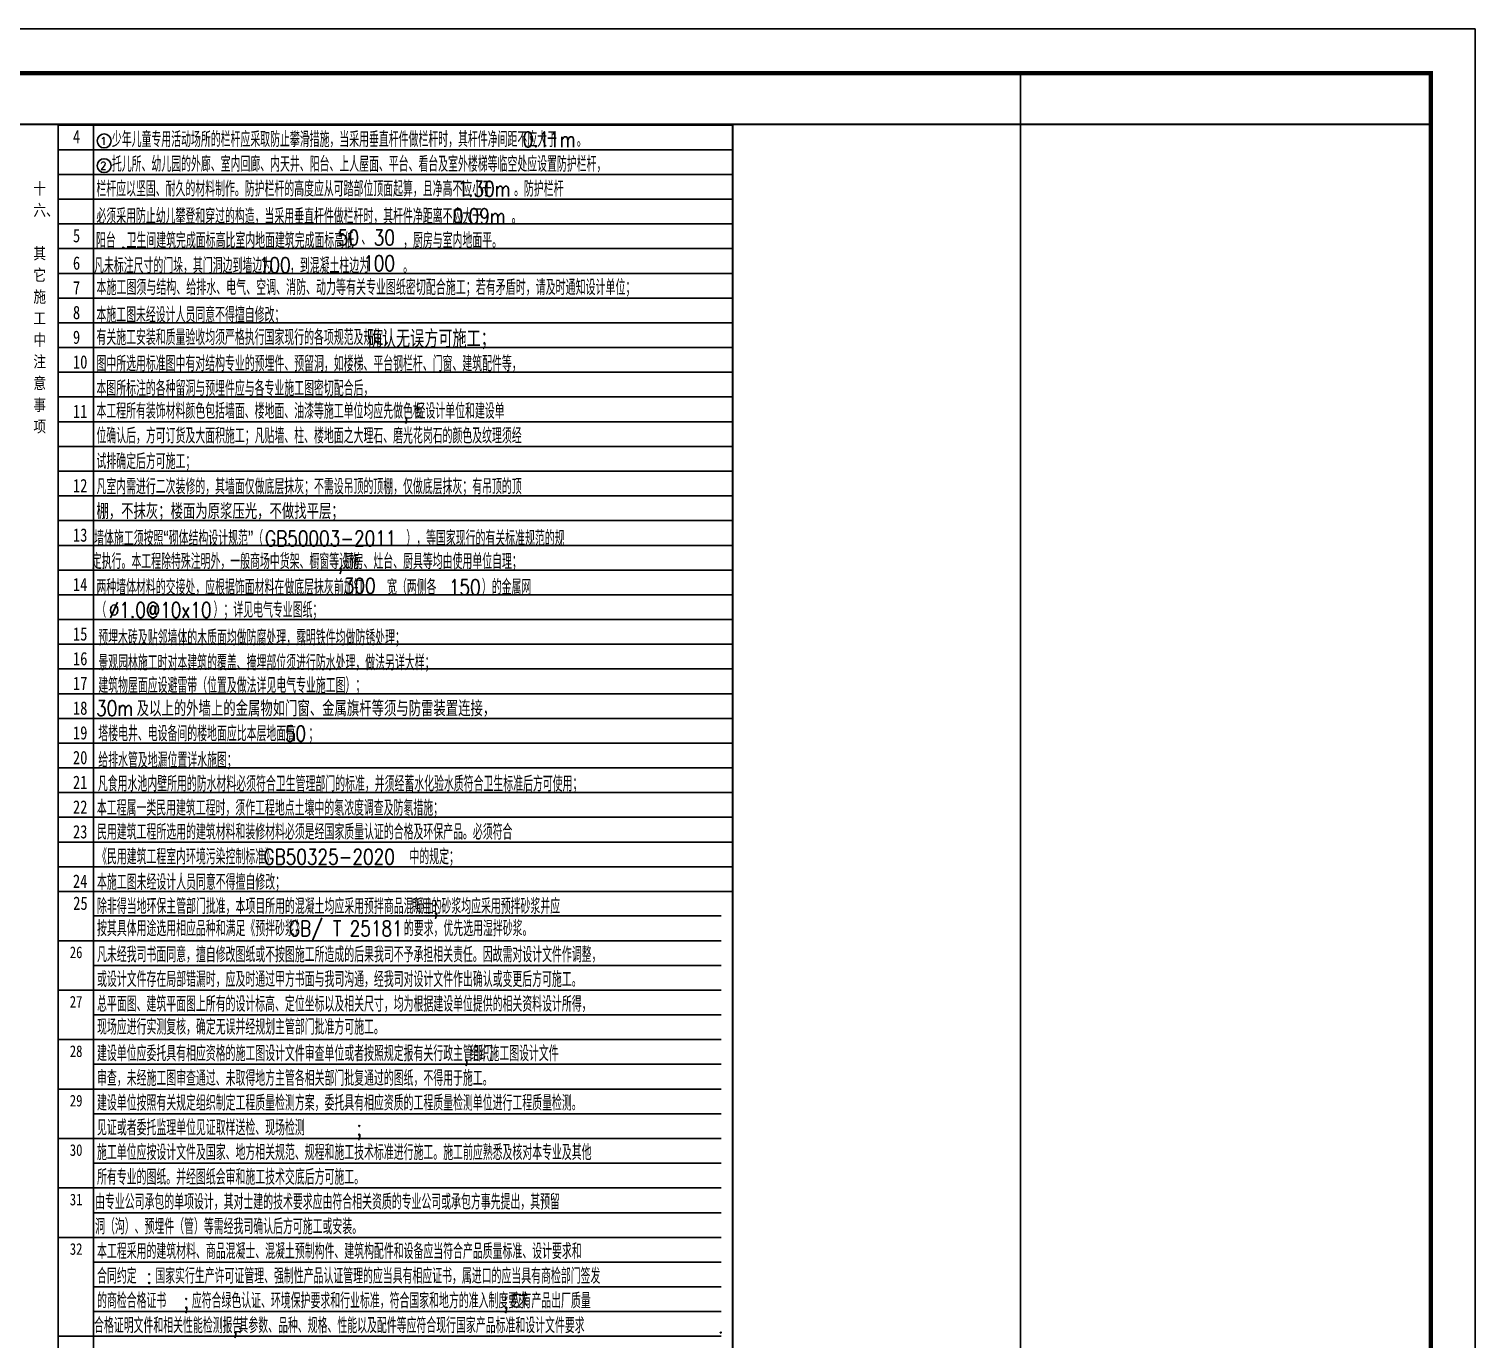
# Model space of a CAD drawing. Extents: x -1041549 to 749950, y -354245 to 17554.
# Drawn here: x -990204 to -957449, y -195708 to -166034 of the extents above; entities that cross this region are included whole.
import ezdxf
from ezdxf.enums import TextEntityAlignment as Align

# ---------------------------------------------------------------- set-up
doc = ezdxf.new("R2010")
doc.units = 0
doc.header["$LTSCALE"] = 1000
doc.header["$MEASUREMENT"] = 0
doc.linetypes.add('CONTINOUS', pattern=[0])
for name, color, linetype in [('14', 1, 'Continuous'), ('PUB_TEXT', 7, 'Continuous'), ('PUB_TITLE', 4, 'Continuous'), ('text', 7, 'Continuous'), ('辅助线', 8, 'CONTINOUS')]:
    doc.layers.add(name, color=color, linetype=linetype)
doc.styles.add('-黑体', font='simhei.ttf', dxfattribs={"width": 0.8})
doc.styles.add('_HZTXT', font='gs_txt.shx', dxfattribs={"width": 0.8, "bigfont": 'HZTXT.shx'})
doc.styles.add('hztxt', font='romand_pkpm', dxfattribs={"bigfont": 'gbcbig'})

# ---------------------------------------------------------------- blocks, each defined once
blk = doc.blocks.new('A$C664e5b13')
at = {"layer": '14'}
blk.add_lwpolyline([(10487, 717), (10487, 58117)], dxfattribs=at)

msp = doc.modelspace()

# ---------------------------------------------------------------- linework, layer by layer
for points in [[(-1041549.1, -225434.3), (-957449.1, -225434.3), (-957449.1, -166034.3), (-1041549.1, -166034.3)], [(-958449.1, -167034.3), (-1039049.1, -167034.3), (-1039049.1, -224434.3), (-958449.1, -224434.3)]]:
    msp.add_lwpolyline(points, close=True)
at = {"layer": 'PUB_TEXT'}
for centre in [(-988500.2, -168571.4), (-988500.2, -169131.4)]:
    msp.add_circle(centre, 157.5, dxfattribs=at)
at = {"layer": 'PUB_TITLE'}
msp.add_lwpolyline([(-1041549.1, -225434.3), (-957449.1, -225434.3), (-957449.1, -166034.3), (-1041549.1, -166034.3)], close=True, dxfattribs=at)
msp.add_lwpolyline([(-1041549.1, -225434.3), (-957449.1, -225434.3), (-957449.1, -166034.3), (-1041549.1, -166034.3)], close=True, dxfattribs=at)
at = {"layer": 'PUB_TITLE', "const_width": 100}
msp.add_lwpolyline([(-1039049.1, -224434.3), (-958449.1, -224434.3), (-958449.1, -167034.3), (-1039049.1, -167034.3)], close=True, dxfattribs=at)
msp.add_lwpolyline([(-1039049.1, -224434.3), (-958449.1, -224434.3), (-958449.1, -167034.3), (-1039049.1, -167034.3)], close=True, dxfattribs=at)
at = {"layer": '辅助线'}
for p, q in [((-989538.5, -224434.3), (-989538.5, -168210.7)), ((-989538.5, -168210.7), (-974263.5, -168210.7)), ((-989538.5, -168210.7), (-974263.5, -168210.7)), ((-988738.5, -224434.3), (-988738.5, -168194.3)), ((-973463.5, -168194.3), (-958449.1, -168194.3)), ((-989538.5, -168770.7), (-974263.5, -168770.7)), ((-989538.5, -169330.7), (-974263.5, -169330.7)), ((-989538.5, -169890.7), (-974263.5, -169890.7)), ((-989538.5, -170450.7), (-974263.5, -170450.7)), ((-989538.5, -171010.7), (-974263.5, -171010.7)), ((-989538.5, -171570.7), (-974263.5, -171570.7)), ((-989538.5, -172130.7), (-974263.5, -172130.7)), ((-989538.5, -172690.7), (-974263.5, -172690.7)), ((-989538.5, -173250.7), (-974263.5, -173250.7)), ((-989538.5, -173810.7), (-974263.5, -173810.7)), ((-989538.5, -174370.7), (-974263.5, -174370.7)), ((-989538.5, -174930.7), (-974263.5, -174930.7)), ((-989538.5, -175490.7), (-974263.5, -175490.7)), ((-989538.5, -176050.7), (-974263.5, -176050.7)), ((-989538.5, -176610.7), (-974263.5, -176610.7)), ((-989538.5, -177170.7), (-974263.5, -177170.7)), ((-989538.5, -177730.7), (-974263.5, -177730.7)), ((-989538.5, -178290.7), (-974263.5, -178290.7)), ((-989538.5, -178850.7), (-974263.5, -178850.7)), ((-989538.5, -179410.7), (-974263.5, -179410.7)), ((-989538.5, -179970.7), (-974263.5, -179970.7)), ((-989538.5, -180530.7), (-974263.5, -180530.7)), ((-989538.5, -181090.7), (-974263.5, -181090.7)), ((-989538.5, -181650.7), (-974263.5, -181650.7)), ((-989538.5, -182210.7), (-974263.5, -182210.7)), ((-989538.5, -182770.7), (-974263.5, -182770.7)), ((-989538.5, -183330.7), (-974263.5, -183330.7)), ((-989538.5, -183890.7), (-974263.5, -183890.7)), ((-989538.5, -184450.7), (-974263.5, -184450.7)), ((-974263.5, -185010.7), (-989538.5, -185010.7)), ((-974263.5, -185570.7), (-989538.5, -185570.7)), ((-974524.1, -186125), (-988738.5, -186125)), ((-974524.1, -186685), (-989538.5, -186685)), ((-974524.1, -187245), (-988738.5, -187245)), ((-974524.1, -187805), (-989538.5, -187805)), ((-974524.1, -188365), (-988738.5, -188365)), ((-974524.1, -188925), (-989538.5, -188925)), ((-974524.1, -189485), (-988738.5, -189485)), ((-974524.1, -190045), (-989538.5, -190045)), ((-974524.1, -190605), (-988738.5, -190605)), ((-974524.1, -191165), (-989538.5, -191165)), ((-974524.1, -191725), (-988738.5, -191725)), ((-974524.1, -192285), (-989538.5, -192285)), ((-974524.1, -192845), (-988738.5, -192845)), ((-974524.1, -193405), (-989538.5, -193405)), ((-974524.1, -193965), (-988738.5, -193965)), ((-974524.1, -194525), (-988738.5, -194525)), ((-974524.1, -195085), (-988738.5, -195085)), ((-974524.1, -195645), (-989538.5, -195645))]:
    msp.add_line(p, q, dxfattribs=at)
at = {"layer": '辅助线', "const_width": 50}
for points in [[(-958449.1, -168194.3), (-1039049.1, -168194.3)], [(-974263.5, -168194.3), (-974263.5, -224434.3)]]:
    msp.add_lwpolyline(points, dxfattribs=at)

# ---------------------------------------------------------------- block references
msp.add_blockref('A$C664e5b13', (-978235.8, -225151.3))

# ---------------------------------------------------------------- texts
at = {"layer": 'PUB_TEXT', "style": 'hztxt'}
for s, width, p in [('少年儿童专用活动场所的栏杆应采取防止攀滑措施，当采用垂直杆件做栏杆时，其杆件净间距不应大于', 0.8, (-988325.2, -168711.4)), ('0.11m', 0.8, (-979020.7, -168711.4)), ('。', 0.8, (-977794, -168711.4)), ('托儿所、幼儿园的外廊、室内回廊、内天井、阳台、上人屋面、平台、看台及室外楼梯等临空处应设置防护栏杆，', 0.8, (-988325.2, -169271.4)), ('栏杆应以坚固、耐久的材料制作。防护栏杆的高度应从可踏部位顶面起算，且净高不应小于', 0.8, (-988675.2, -169831.4)), ('1.30m', 0.8, (-980495, -169831.4)), ('。防护栏杆', 0.8, (-979215, -169831.4)), ('必须采用防止幼儿攀登和穿过的构造，当采用垂直杆件做栏杆时，其杆件净距离不应大于', 0.8, (-988675.2, -170451.8)), ('0.09m', 0.8, (-980604.2, -170451.8)), ('。', 0.8, (-979270.9, -170451.8)), ('阳台', 0.8, (-988685.7, -171001.1)), ('卫生间建筑完成面标高比室内地面建筑完成面标高低', 0.8, (-987992.3, -171001.1)), ('，厨房与室内地面平。', 0.8, (-981729, -171001.1)), ('.', 0.8, (-988125.7, -171001.1)), ('凡未标注尺寸的门垛，其门洞边到墙边为', 0.8, (-988729, -171570.2)), ('，到混凝土柱边为', 0.8, (-984292.6, -171570.2)), ('。', 0.8, (-981727.8, -171570.2)), ('本施工图须与结构、给排水、电气、空调、消防、动力等有关专业图纸密切配合施工；若有矛盾时，请及时通知设计单位；', 0.76, (-988674.9, -172063.9)), ('本施工图未经设计人员同意不得擅自修改；', 0.8, (-988674.9, -172686.1)), ('有关施工安装和质量验收均须严格执行国家现行的各项规范及规定；', 0.8, (-988674.9, -173196)), ('图中所选用标准图中有对结构专业的预埋件、预留洞，如楼梯、平台钢栏杆、门窗、建筑配件等，', 0.8, (-988674.9, -173790.3)), ('本图所标注的各种留洞与预埋件应与各专业施工图密切配合后，', 0.8, (-988674.9, -174350.3)), ('本工程所有装饰材料颜色包括墙面、楼地面、油漆等施工单位均应先做色板', 0.8, (-988674.9, -174864.9)), ('经设计单位和建设单', 0.8, (-981446.5, -174864.9)), (',', 0.8, (-981720.9, -174864.9)), ('位确认后，方可订货及大面积施工；凡贴墙、柱、楼地面之大理石、磨光花岗石的颜色及纹理须经', 0.8, (-988674.9, -175424.9)), ('试排确定后方可施工；', 0.8, (-988674.9, -176004.7)), ('凡室内需进行二次装修的，其墙面仅做底层抹灰；不需设吊顶的顶棚，仅做底层抹灰；有吊顶的顶', 0.8, (-988674.9, -176576.1)), ('墙体施工须按照“砌体结构设计规范”（', 0.8, (-988726.7, -177748.5)), ('GB50003-2011', 0.8, (-984856.7, -177748.5)), ('），等国家现行的有关标准规范的规', 0.8, (-981656.7, -177748.5)), ('定执行。本工程除特殊注明外，一般商场中货架、橱窗等设施', 0.8, (-988778.5, -178269.8)), ('厨房、灶台、厨具等均由使用单位自理；', 0.8, (-983073.1, -178269.8)), ('两种墙体材料的交接处，应根据饰面材料在做底层抹灰前加钉', 0.8, (-988674.9, -178854)), (',', 0.8, (-983206.4, -178269.8)), ('宽（两侧各', 0.8, (-982092.7, -178854)), ('150', 0.8, (-980692.7, -178854)), ('）的金属网', 0.8, (-979946.1, -178854)), ('（', 0.8, (-988674.9, -179370)), ('%%C1.0@10x10', 0.8, (-988394.9, -179370)), ('）；详见电气专业图纸；', 0.8, (-986021.6, -179370)), ('预埋木砖及贴邻墙体的木质面均做防腐处理，露明铁件均做防锈处理；', 0.8, (-988632.9, -179996.8)), ('景观园林施工时对本建筑的覆盖、掩埋部位须进行防水处理，做法另详大样；', 0.8, (-988632.9, -180562.8)), ('建筑物屋面应设避雷带（位置及做法详见电气专业施工图）；', 0.8, (-988632.9, -181077.8)), ('塔楼电井、电设备间的楼地面应比本层地面高', 0.8, (-988632.9, -182170.4)), ('50', 0.8, (-984405.8, -182170.4)), ('；', 0.8, (-983872.4, -182170.4)), ('给排水管及地漏位置详水施图；', 0.8, (-988632.9, -182774.1)), ('凡食用水池内壁所用的防水材料必须符合卫生管理部门的标准，并须经蓄水化验水质符合卫生标准后方可使用；', 0.8, (-988643.7, -183307)), ('本工程属一类民用建筑工程时，须作工程地点土壤中的氡浓度调查及防氡措施；', 0.8, (-988664.8, -183853.7)), ('民用建筑工程所选用的建筑材料和装修材料必须是经国家质量认证的合格及环保产品。必须符合', 0.8, (-988660.9, -184397)), ('《民用建筑工程室内环境污染控制标准》', 0.8, (-988660.9, -184959.4)), ('GB50325-2020', 0.8, (-984892.4, -184959.4)), ('中的规定；', 0.8, (-981585.7, -184959.4)), ('本施工图未经设计人员同意不得擅自修改；', 0.8, (-988660.9, -185532.9)), ('除非得当地环保主管部门批准，本项目所用的混凝土均应采用预拌商品混凝土;', 0.8, (-988660.9, -186080.9)), ('所用的砂浆均应采用预拌砂浆并应', 0.8, (-981532.8, -186080.9)), ('按其具体用途选用相应品种和满足《预拌砂浆》', 0.8, (-988660.9, -186583.4)), ('GB/', 0.8, (-984313.8, -186583.4)), ('T', 0.8, (-983319.4, -186583.4)), ('25181', 0.8, (-982938.2, -186583.4)), ('的要求，优先选用湿拌砂浆。', 0.8, (-981711.6, -186583.4)), ('凡未经我司书面同意，擅自修改图纸或不按图施工所造成的后果我司不予承担相关责任。因故需对设计文件作调整，', 0.8, (-988660.9, -187174.5)), ('或设计文件存在局部错漏时，应及时通过甲方书面与我司沟通，经我司对设计文件作出确认或变更后方可施工。', 0.8, (-988660.9, -187734.5)), ('总平面图、建筑平面图上所有的设计标高、定位坐标以及相关尺寸，均为根据建设单位提供的相关资料设计所得，', 0.8, (-988660.9, -188294.5)), ('现场应进行实测复核，确定无误并经规划主管部门批准方可施工。', 0.8, (-988660.9, -188814.3)), ('建设单位应委托具有相应资格的施工图设计文件审查单位或者按照规定报有关行政主管部门', 0.8, (-988660.9, -189414.5)), ('组织施工图设计文件', 0.8, (-980221.5, -189414.5)), ('审查，未经施工图审查通过、未取得地方主管各相关部门批复通过的图纸，不得用于施工。', 0.8, (-988660.9, -189974.5)), (',', 0.8, (-980354.8, -189414.5)), ('建设单位按照有关规定组织制定工程质量检测方案，委托具有相应资质的工程质量检测单位进行工程质量检测。', 0.8, (-988660.9, -190534.5)), ('见证或者委托监理单位见证取样送检、现场检测', 0.8, (-988660.9, -191094.5)), (';', 0.8, (-982780.9, -191094.5)), ('施工单位应按设计文件及国家、地方相关规范、规程和施工技术标准进行施工。施工前应熟悉及核对本专业及其他', 0.8, (-988660.9, -191654.5)), ('所有专业的图纸。并经图纸会审和施工技术交底后方可施工。', 0.8, (-988660.9, -192214.5)), ('由专业公司承包的单项设计，其对士建的技术要求应由符合相关资质的专业公司或承包方事先提出，其预留', 0.8, (-988705.5, -192774.5)), ('洞（沟）、预埋件（管）等需经我司确认后方可施工或安装。', 0.8, (-988705.5, -193334.5)), ('本工程采用的建筑材料、商品混凝士、混凝土预制构件、建筑构配件和设备应当符合产品质量标准、设计要求和', 0.8, (-988660.9, -193894.5)), ('合同约定', 0.8, (-988660.9, -194454.5)), (':', 0.8, (-987540.9, -194454.5)), ('国家实行生产许可证管理、强制性产品认证管理的应当具有相应证书，属进口的应当具有商检部门签发', 0.8, (-987340.9, -194454.5)), ('的商检合格证书', 0.8, (-988660.9, -195014.5)), (';', 0.8, (-986700.9, -195014.5)), ('应符合绿色认证、环境保护要求和行业标准，符合国家和地方的准入制度要求', 0.8, (-986514.3, -195014.5)), (';', 0.8, (-979458.6, -195014.5)), ('应有产品出厂质量', 0.8, (-979271.9, -195014.5)), ('合格证明文件和相关性能检测报告', 0.8, (-988729.1, -195574.5)), ('其参数、品种、规格、性能以及配件等应符合现行国家产品标准和设计文件要求', 0.8, (-985457.8, -195574.5)), (',', 0.8, (-985591.2, -195574.5)), ('.', 0.8, (-974595.8, -195574.5))]:
    msp.add_text(s, height=350, dxfattribs=dict(at, width=width)).set_placement(p)
for s, width, p, p2 in [('1', 3.36, (-988589.3, -168660.5), (-988446.7, -168660.5)), ('2', 1.2, (-988589.3, -169220.5), (-988446.7, -169220.5))]:
    msp.add_text(s, height=178.2, dxfattribs=dict(at, width=width)).set_placement(p, p2, align=Align.FIT)
at = {"layer": 'text', "width": 0.8}
for s, height, style, p in [('4', 301.7, '-黑体', (-989207.3, -168627.1)), ('十', 262.9, '-黑体', (-990102.9, -169780)), ('六、', 262.87, '-黑体', (-990102.9, -170270)), ('5', 301.7, '-黑体', (-989207.3, -170867.1)), ('其', 262.9, '-黑体', (-990102.9, -171250)), ('6', 301.7, '-黑体', (-989207.3, -171487.6)), ('它', 262.9, '-黑体', (-990102.9, -171740)), ('施', 262.9, '-黑体', (-990102.9, -172230)), ('7', 301.7, '-黑体', (-989207.3, -172047.6)), ('工', 262.9, '-黑体', (-990102.9, -172720)), ('8', 301.7, '-黑体', (-989207.3, -172607.6)), ('中', 262.9, '-黑体', (-990102.9, -173210)), ('9', 301.7, '-黑体', (-989207.3, -173167.6)), ('确认无误方可施工；', 400, '_HZTXT', (-982529.6, -173254.4)), ('注', 262.9, '-黑体', (-990102.9, -173700)), ('10', 301.69, '-黑体', (-989207.3, -173727.6)), ('意', 262.9, '-黑体', (-990102.9, -174190)), ('事', 262.9, '-黑体', (-990102.9, -174680)), ('11', 301.69, '-黑体', (-989207.3, -174847.6)), ('项', 262.9, '-黑体', (-990102.9, -175170)), ('12', 301.69, '-黑体', (-989207.3, -176527.6)), ('棚，不抹灰；楼面为原浆压光，不做找平层；', 350, '_HZTXT', (-988674.9, -177136.1)), ('13', 301.69, '-黑体', (-989207.3, -177647.6)), ('14', 301.69, '-黑体', (-989207.3, -178767.6)), ('15', 301.69, '-黑体', (-989207.3, -179887.6)), ('16', 301.69, '-黑体', (-989207.3, -180447.6)), ('17', 301.69, '-黑体', (-989207.3, -181007.6)), ('18', 301.69, '-黑体', (-989207.3, -181567.6)), ('及以上的外墙上的金属物如门窗、金属旗杆等须与防雷装置连接，', 350, '_HZTXT', (-987762.3, -181602.6)), ('19', 301.69, '-黑体', (-989207.3, -182127.6)), ('20', 301.69, '-黑体', (-989207.3, -182687.6)), ('21', 301.69, '-黑体', (-989207.3, -183247.6)), ('22', 301.69, '-黑体', (-989207.3, -183807.6)), ('23', 301.69, '-黑体', (-989207.3, -184367.6)), ('24', 301.69, '-黑体', (-989207.3, -185487.6)), ('25', 301.69, '-黑体', (-989201.6, -185987.1)), ('26', 263.98, '-黑体', (-989278.4, -187079.2)), ('27', 263.98, '-黑体', (-989278.4, -188199.2)), ('28', 263.98, '-黑体', (-989278.4, -189319.2)), ('29', 263.98, '-黑体', (-989278.4, -190439.2)), ('30', 263.98, '-黑体', (-989278.4, -191559.2)), ('31', 263.98, '-黑体', (-989278.4, -192679.2)), ('32', 263.98, '-黑体', (-989278.4, -193799.2))]:
    msp.add_text(s, height=height, dxfattribs=dict(at, style=style)).set_placement(p)
at = {"layer": 'text', "color": 4, "style": 'hztxt', "width": 0.8}
for s, p in [('50', (-983208.8, -170934.5)), ('30', (-982395.5, -170934.5)), ('、', (-982675.5, -170934.5)), ('100', (-984996.3, -171558.3)), ('100', (-982633.3, -171517.8)), ('300', (-983071.5, -178823.4)), ('30m', (-988682.8, -181594.6))]:
    msp.add_text(s, height=350, dxfattribs=at).set_placement(p)

doc.saveas('drawing.dxf')
